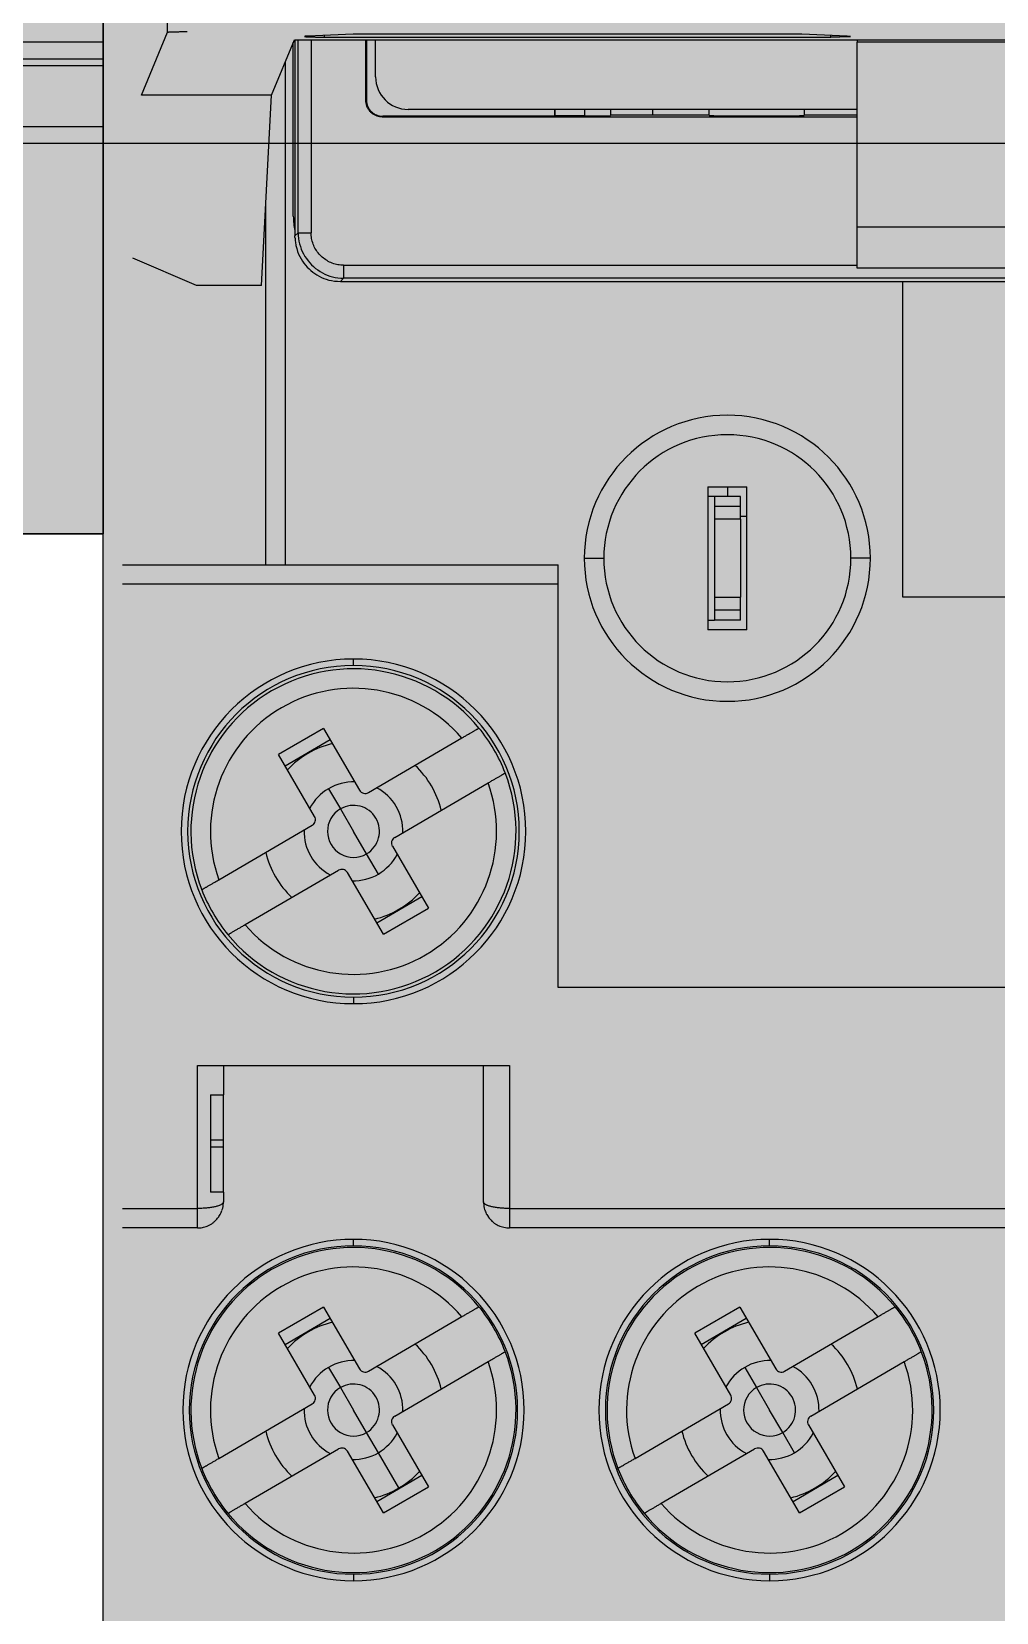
# Model space of a CAD drawing. Extents: x 20 to 1829, y -86 to 701.
# Drawn here: x 1350.55 to 1365.39, y 106.14 to 130.45 of the extents above; entities that cross this region are included whole.
import ezdxf

# ---------------------------------------------------------------- set-up
doc = ezdxf.new("R2010")
doc.units = 0
doc.layers.add('MAIN-1', color=7, linetype='Continuous')
doc.layers.add('SYMS', color=7, linetype='Continuous')

# ---------------------------------------------------------------- blocks, each defined once
blk = doc.blocks.new('clipfix_35_5-select__2', base_point=(-147.547, 71.306))
at = {"color": 7, "linetype": 'Continuous'}
for p, q in [((-114.737, 76.456), (-106.507, 76.456)), ((-106.507, 76.456), (-106.507, 71.306)), ((-106.507, 76.456), (-106.249, 76.456)), ((-106.249, 71.306), (-106.249, 76.456)), ((-106.249, 76.456), (-106.148, 76.456)), ((-105.212, 76.456), (-106.148, 76.456)), ((-106.148, 71.306), (-106.148, 76.456)), ((-105.212, 76.456), (-98.947, 76.456)), ((-105.212, 71.306), (-105.212, 76.456)), ((-98.947, 71.306), (-98.947, 76.456))]:
    blk.add_line(p, q, dxfattribs=at)

msp = doc.modelspace()

# ---------------------------------------------------------------- hatches: boundary and pattern name
at = {"layer": 'SYMS', "true_color": 0x8fbdb9}
h = msp.add_hatch(color=253, dxfattribs=at)
h.dxf.hatch_style = 1
h.paths.add_polyline_path([(1351.654, 103.152), (1378.554, 103.152), (1378.554, 182.152), (1351.654, 182.152)])
h = msp.add_hatch(color=253, dxfattribs=at)
h.dxf.hatch_style = 1
h.paths.add_polyline_path([(1351.654, 171.33), (1346.504, 171.33), (1346.504, 122.73), (1351.654, 122.73)])

# ---------------------------------------------------------------- linework, layer by layer
at = {"layer": 'MAIN-1'}
for p, q in [((1352.644, 130.443), (1352.644, 135.874)), ((1352.243, 129.477), (1352.644, 130.443)), ((1352.644, 130.443), (1352.645, 130.444)), ((1352.645, 130.444), (1352.647, 130.445)), ((1352.647, 130.445), (1352.65, 130.445)), ((1352.65, 130.445), (1352.654, 130.446)), ((1352.654, 130.446), (1352.659, 130.446)), ((1352.659, 130.446), (1352.665, 130.447)), ((1352.665, 130.447), (1352.672, 130.447)), ((1352.672, 130.447), (1352.679, 130.448)), ((1352.679, 130.448), (1352.688, 130.448)), ((1352.688, 130.448), (1352.697, 130.448)), ((1352.697, 130.448), (1352.706, 130.449)), ((1352.706, 130.449), (1352.717, 130.449)), ((1352.717, 130.449), (1352.727, 130.449)), ((1352.727, 130.449), (1352.738, 130.45)), ((1352.738, 130.45), (1352.75, 130.45)), ((1352.75, 130.45), (1352.762, 130.45)), ((1352.762, 130.45), (1352.775, 130.451)), ((1352.775, 130.451), (1352.788, 130.451)), ((1352.788, 130.451), (1352.802, 130.451)), ((1352.802, 130.451), (1352.816, 130.451)), ((1352.816, 130.451), (1352.832, 130.452)), ((1352.832, 130.452), (1352.848, 130.452)), ((1352.848, 130.452), (1352.865, 130.452)), ((1352.865, 130.452), (1352.883, 130.452)), ((1352.883, 130.452), (1352.902, 130.452)), ((1352.902, 130.452), (1352.922, 130.452)), ((1352.922, 130.452), (1352.944, 130.452)), ((1354.243, 129.477), (1354.595, 130.326)), ((1354.595, 130.326), (1375.505, 130.326)), ((1354.604, 130.326), (1354.604, 127.31)), ((1354.653, 127.359), (1354.653, 130.326)), ((1354.753, 130.378), (1354.752, 130.377)), ((1354.752, 130.377), (1354.753, 130.377)), ((1354.752, 130.377), (1354.752, 130.377)), ((1354.752, 130.377), (1354.752, 130.377)), ((1354.752, 130.377), (1354.752, 130.377)), ((1354.752, 130.377), (1354.752, 130.377)), ((1354.752, 130.377), (1354.752, 130.377)), ((1354.752, 130.377), (1354.752, 130.377)), ((1354.754, 130.378), (1354.753, 130.378)), ((1354.753, 130.377), (1354.754, 130.377)), ((1354.756, 130.379), (1354.754, 130.378)), ((1354.754, 130.377), (1354.755, 130.376)), ((1354.755, 130.376), (1354.757, 130.376)), ((1354.759, 130.379), (1354.756, 130.379)), ((1354.757, 130.376), (1354.76, 130.375)), ((1354.763, 130.38), (1354.759, 130.379)), ((1354.76, 130.375), (1354.764, 130.375)), ((1354.767, 130.38), (1354.763, 130.38)), ((1354.764, 130.375), (1354.768, 130.375)), ((1354.772, 130.381), (1354.767, 130.38)), ((1354.768, 130.375), (1354.773, 130.374)), ((1354.778, 130.381), (1354.772, 130.381)), ((1354.773, 130.374), (1354.778, 130.374)), ((1354.785, 130.381), (1354.778, 130.381)), ((1354.778, 130.374), (1354.784, 130.373)), ((1354.784, 130.373), (1354.79, 130.373)), ((1354.792, 130.382), (1354.785, 130.381)), ((1354.79, 130.373), (1354.797, 130.373)), ((1354.801, 130.382), (1354.792, 130.382)), ((1354.797, 130.373), (1354.805, 130.372)), ((1355.5, 130.414), (1354.801, 130.382)), ((1354.805, 130.372), (1354.813, 130.372)), ((1354.813, 130.372), (1354.821, 130.372)), ((1354.821, 130.372), (1354.831, 130.371)), ((1354.831, 130.371), (1354.84, 130.371)), ((1354.84, 130.371), (1354.85, 130.371)), ((1354.85, 130.371), (1354.861, 130.371)), ((1354.853, 130.326), (1354.853, 127.359)), ((1354.861, 130.371), (1354.872, 130.37)), ((1354.872, 130.37), (1354.883, 130.37)), ((1354.883, 130.37), (1354.895, 130.37)), ((1354.895, 130.37), (1354.907, 130.37)), ((1354.907, 130.37), (1354.919, 130.369)), ((1354.919, 130.369), (1354.931, 130.369)), ((1354.931, 130.369), (1354.944, 130.369)), ((1354.944, 130.369), (1354.957, 130.369)), ((1354.957, 130.369), (1354.97, 130.369)), ((1354.97, 130.369), (1354.983, 130.369)), ((1354.983, 130.369), (1354.996, 130.369)), ((1354.996, 130.369), (1355.01, 130.369)), ((1355.01, 130.369), (1355.024, 130.369)), ((1355.024, 130.369), (1355.038, 130.369)), ((1355.038, 130.369), (1355.052, 130.369)), ((1355.052, 130.394), (1355.052, 130.369)), ((1355.052, 130.369), (1362.847, 130.369)), ((1362.4, 130.414), (1355.5, 130.414)), ((1355.695, 129.391), (1355.695, 130.326)), ((1355.704, 130.326), (1355.704, 129.4)), ((1355.845, 129.755), (1355.845, 130.326)), ((1363.099, 130.382), (1362.4, 130.414)), ((1362.847, 130.369), (1362.847, 130.394)), ((1362.862, 130.369), (1362.847, 130.369)), ((1362.876, 130.369), (1362.862, 130.369)), ((1362.89, 130.369), (1362.876, 130.369)), ((1362.903, 130.369), (1362.89, 130.369)), ((1362.917, 130.369), (1362.903, 130.369)), ((1362.93, 130.369), (1362.917, 130.369)), ((1362.943, 130.369), (1362.93, 130.369)), ((1362.956, 130.369), (1362.943, 130.369)), ((1362.968, 130.369), (1362.956, 130.369)), ((1362.981, 130.369), (1362.968, 130.369)), ((1362.993, 130.37), (1362.981, 130.369)), ((1363.005, 130.37), (1362.993, 130.37)), ((1363.017, 130.37), (1363.005, 130.37)), ((1363.028, 130.37), (1363.017, 130.37)), ((1363.039, 130.371), (1363.028, 130.37)), ((1363.049, 130.371), (1363.039, 130.371)), ((1363.06, 130.371), (1363.049, 130.371)), ((1363.069, 130.371), (1363.06, 130.371)), ((1363.078, 130.372), (1363.069, 130.371)), ((1363.087, 130.372), (1363.078, 130.372)), ((1363.095, 130.372), (1363.087, 130.372)), ((1363.102, 130.373), (1363.095, 130.372)), ((1363.099, 130.382), (1363.108, 130.382)), ((1363.109, 130.373), (1363.102, 130.373)), ((1363.108, 130.382), (1363.116, 130.381)), ((1363.116, 130.373), (1363.109, 130.373)), ((1363.116, 130.381), (1363.124, 130.381)), ((1363.122, 130.374), (1363.116, 130.373)), ((1363.127, 130.374), (1363.122, 130.374)), ((1363.124, 130.381), (1363.13, 130.38)), ((1363.132, 130.375), (1363.127, 130.374)), ((1363.13, 130.38), (1363.135, 130.38)), ((1363.136, 130.375), (1363.132, 130.375)), ((1363.135, 130.38), (1363.139, 130.379)), ((1363.139, 130.375), (1363.136, 130.375)), ((1363.139, 130.379), (1363.143, 130.379)), ((1363.142, 130.376), (1363.139, 130.375)), ((1363.144, 130.376), (1363.142, 130.376)), ((1363.143, 130.379), (1363.145, 130.378)), ((1363.146, 130.377), (1363.144, 130.376)), ((1363.145, 130.378), (1363.147, 130.378)), ((1363.147, 130.377), (1363.146, 130.377)), ((1363.147, 130.378), (1363.147, 130.377)), ((1363.147, 130.377), (1363.147, 130.377)), ((1363.25, 130.326), (1363.25, 130.289)), ((1354.579, 127.612), (1354.579, 130.287)), ((1363.25, 127.448), (1363.25, 130.289)), ((1366.85, 130.289), (1363.25, 130.289)), ((1354.454, 129.986), (1354.454, 122.252)), ((1354.243, 129.477), (1352.243, 129.477)), ((1354.09, 126.549), (1354.243, 129.477)), ((1355.704, 129.4), (1355.695, 129.391)), ((1355.696, 129.379), (1355.695, 129.391)), ((1355.696, 129.368), (1355.696, 129.379)), ((1355.698, 129.356), (1355.696, 129.368)), ((1355.699, 129.345), (1355.698, 129.356)), ((1355.702, 129.334), (1355.699, 129.345)), ((1355.704, 129.4), (1355.704, 129.388)), ((1355.704, 129.388), (1355.705, 129.376)), ((1355.705, 129.376), (1355.706, 129.365)), ((1355.706, 129.365), (1355.708, 129.354)), ((1355.708, 129.354), (1355.71, 129.343)), ((1355.71, 129.343), (1355.713, 129.333)), ((1355.704, 129.324), (1355.702, 129.334)), ((1355.708, 129.313), (1355.704, 129.324)), ((1355.711, 129.303), (1355.708, 129.313)), ((1355.715, 129.293), (1355.711, 129.303)), ((1355.713, 129.333), (1355.716, 129.322)), ((1355.72, 129.282), (1355.715, 129.293)), ((1355.716, 129.322), (1355.72, 129.312)), ((1355.72, 129.312), (1355.724, 129.301)), ((1355.725, 129.273), (1355.72, 129.282)), ((1355.724, 129.301), (1355.729, 129.291)), ((1355.731, 129.263), (1355.725, 129.273)), ((1355.729, 129.291), (1355.734, 129.281)), ((1355.737, 129.253), (1355.731, 129.263)), ((1355.734, 129.281), (1355.739, 129.272)), ((1355.743, 129.244), (1355.737, 129.253)), ((1355.739, 129.272), (1355.745, 129.262)), ((1355.75, 129.235), (1355.743, 129.244)), ((1355.745, 129.262), (1355.752, 129.253)), ((1355.757, 129.226), (1355.75, 129.235)), ((1355.752, 129.253), (1355.759, 129.244)), ((1355.765, 129.218), (1355.757, 129.226)), ((1355.759, 129.244), (1355.766, 129.235)), ((1355.773, 129.21), (1355.765, 129.218)), ((1355.766, 129.235), (1355.773, 129.227)), ((1355.773, 129.227), (1355.781, 129.219)), ((1355.781, 129.202), (1355.773, 129.21)), ((1355.781, 129.219), (1355.79, 129.211)), ((1355.79, 129.195), (1355.781, 129.202)), ((1355.79, 129.211), (1355.798, 129.204)), ((1355.799, 129.188), (1355.79, 129.195)), ((1355.798, 129.204), (1355.807, 129.197)), ((1355.808, 129.182), (1355.799, 129.188)), ((1355.807, 129.197), (1355.817, 129.191)), ((1355.817, 129.176), (1355.808, 129.182)), ((1355.817, 129.191), (1355.826, 129.185)), ((1355.827, 129.171), (1355.817, 129.176)), ((1355.826, 129.185), (1355.836, 129.179)), ((1355.837, 129.166), (1355.827, 129.171)), ((1355.836, 129.179), (1355.846, 129.174)), ((1355.847, 129.161), (1355.837, 129.166)), ((1355.846, 129.174), (1355.856, 129.17)), ((1355.857, 129.157), (1355.847, 129.161)), ((1355.856, 129.17), (1355.866, 129.165)), ((1355.868, 129.153), (1355.857, 129.157)), ((1355.866, 129.165), (1355.877, 129.162)), ((1355.878, 129.15), (1355.868, 129.153)), ((1355.877, 129.162), (1355.887, 129.159)), ((1355.889, 129.147), (1355.878, 129.15)), ((1355.887, 129.159), (1355.898, 129.156)), ((1355.9, 129.145), (1355.889, 129.147)), ((1355.898, 129.156), (1355.909, 129.154)), ((1355.911, 129.143), (1355.9, 129.145)), ((1355.909, 129.154), (1355.92, 129.152)), ((1355.922, 129.142), (1355.911, 129.143)), ((1355.92, 129.152), (1355.931, 129.151)), ((1355.934, 129.141), (1355.922, 129.142)), ((1355.931, 129.151), (1355.942, 129.15)), ((1355.945, 129.141), (1355.934, 129.141)), ((1355.942, 129.15), (1355.954, 129.15)), ((1355.945, 129.141), (1355.954, 129.15)), ((1355.945, 129.141), (1363.25, 129.141)), ((1358.598, 129.15), (1355.954, 129.15)), ((1363.25, 129.255), (1356.345, 129.255)), ((1358.598, 129.255), (1358.598, 129.15)), ((1358.598, 129.15), (1358.604, 129.156)), ((1358.604, 129.156), (1358.604, 129.255)), ((1359.064, 129.156), (1358.604, 129.156)), ((1359.064, 129.156), (1359.064, 129.255)), ((1359.064, 129.156), (1359.457, 129.16)), ((1359.457, 129.255), (1359.457, 129.16)), ((1360.976, 129.167), (1359.457, 129.167)), ((1360.104, 129.255), (1360.104, 129.167)), ((1360.976, 129.16), (1360.976, 129.255)), ((1360.976, 129.16), (1361.045, 129.16)), ((1361.045, 129.16), (1361.116, 129.159)), ((1361.116, 129.159), (1361.19, 129.159)), ((1361.19, 129.159), (1361.265, 129.159)), ((1361.265, 129.159), (1361.342, 129.159)), ((1361.342, 129.159), (1361.421, 129.159)), ((1361.421, 129.159), (1361.501, 129.158)), ((1361.501, 129.158), (1361.582, 129.158)), ((1361.582, 129.158), (1361.663, 129.158)), ((1361.663, 129.158), (1361.745, 129.158)), ((1361.745, 129.158), (1361.826, 129.158)), ((1361.826, 129.158), (1361.907, 129.158)), ((1361.907, 129.158), (1361.987, 129.159)), ((1361.987, 129.159), (1362.066, 129.159)), ((1362.066, 129.159), (1362.143, 129.159)), ((1362.143, 129.159), (1362.219, 129.159)), ((1362.219, 129.159), (1362.292, 129.159)), ((1362.292, 129.159), (1362.363, 129.16)), ((1362.363, 129.16), (1362.433, 129.16)), ((1362.433, 129.255), (1362.433, 129.16)), ((1363.25, 129.167), (1362.433, 129.167)), ((1354.154, 122.252), (1354.154, 127.78)), ((1363.25, 126.813), (1363.25, 127.448)), ((1363.25, 127.448), (1366.85, 127.448)), ((1354.653, 127.359), (1354.604, 127.31)), ((1354.604, 127.307), (1354.604, 127.31)), ((1354.604, 127.304), (1354.604, 127.307)), ((1354.604, 127.3), (1354.604, 127.304)), ((1354.604, 127.297), (1354.604, 127.3)), ((1354.604, 127.294), (1354.604, 127.297)), ((1354.604, 127.29), (1354.604, 127.294)), ((1354.604, 127.287), (1354.604, 127.29)), ((1354.604, 127.287), (1354.605, 127.269)), ((1354.605, 127.269), (1354.607, 127.25)), ((1354.607, 127.25), (1354.608, 127.232)), ((1354.608, 127.232), (1354.611, 127.215)), ((1354.611, 127.215), (1354.613, 127.197)), ((1354.613, 127.197), (1354.616, 127.179)), ((1354.616, 127.179), (1354.62, 127.162)), ((1354.62, 127.162), (1354.631, 127.116)), ((1354.653, 127.359), (1354.654, 127.316)), ((1354.653, 127.359), (1354.853, 127.359)), ((1354.654, 127.316), (1354.659, 127.272)), ((1354.659, 127.272), (1354.665, 127.23)), ((1354.665, 127.23), (1354.675, 127.189)), ((1354.675, 127.189), (1354.687, 127.148)), ((1354.854, 127.337), (1354.853, 127.359)), ((1354.855, 127.314), (1354.854, 127.337)), ((1354.857, 127.292), (1354.855, 127.314)), ((1354.861, 127.27), (1354.857, 127.292)), ((1354.865, 127.249), (1354.861, 127.27)), ((1354.871, 127.227), (1354.865, 127.249)), ((1354.877, 127.206), (1354.871, 127.227)), ((1354.884, 127.185), (1354.877, 127.206)), ((1354.893, 127.164), (1354.884, 127.185)), ((1354.902, 127.143), (1354.893, 127.164)), ((1353.09, 126.549), (1352.112, 126.97)), ((1354.631, 127.116), (1354.645, 127.072)), ((1354.645, 127.072), (1354.661, 127.03)), ((1354.661, 127.03), (1354.679, 126.992)), ((1354.679, 126.992), (1354.698, 126.955)), ((1354.687, 127.148), (1354.701, 127.108)), ((1354.698, 126.955), (1354.72, 126.921)), ((1354.701, 127.108), (1354.717, 127.07)), ((1354.717, 127.07), (1354.736, 127.033)), ((1354.72, 126.921), (1354.743, 126.889)), ((1354.736, 127.033), (1354.757, 126.996)), ((1354.757, 126.996), (1354.78, 126.962)), ((1354.78, 126.962), (1354.805, 126.928)), ((1354.805, 126.928), (1354.831, 126.897)), ((1354.912, 127.123), (1354.902, 127.143)), ((1354.923, 127.103), (1354.912, 127.123)), ((1354.935, 127.084), (1354.923, 127.103)), ((1354.948, 127.066), (1354.935, 127.084)), ((1354.962, 127.048), (1354.948, 127.066)), ((1354.976, 127.03), (1354.962, 127.048)), ((1354.991, 127.014), (1354.976, 127.03)), ((1355.007, 126.998), (1354.991, 127.014)), ((1355.024, 126.983), (1355.007, 126.998)), ((1355.041, 126.968), (1355.024, 126.983)), ((1355.059, 126.955), (1355.041, 126.968)), ((1355.078, 126.942), (1355.059, 126.955)), ((1355.097, 126.93), (1355.078, 126.942)), ((1355.117, 126.919), (1355.097, 126.93)), ((1355.137, 126.908), (1355.117, 126.919)), ((1354.743, 126.889), (1354.768, 126.858)), ((1354.768, 126.858), (1354.794, 126.83)), ((1354.794, 126.83), (1354.821, 126.803)), ((1354.821, 126.803), (1354.85, 126.778)), ((1354.831, 126.897), (1354.86, 126.866)), ((1354.85, 126.778), (1354.88, 126.754)), ((1354.86, 126.866), (1354.89, 126.838)), ((1354.88, 126.754), (1354.91, 126.731)), ((1354.89, 126.838), (1354.922, 126.811)), ((1354.91, 126.731), (1354.942, 126.71)), ((1354.922, 126.811), (1354.955, 126.786)), ((1354.942, 126.71), (1354.976, 126.691)), ((1354.955, 126.786), (1354.99, 126.763)), ((1354.976, 126.691), (1355.011, 126.673)), ((1354.99, 126.763), (1355.026, 126.742)), ((1355.011, 126.673), (1355.047, 126.657)), ((1355.026, 126.742), (1355.064, 126.724)), ((1355.064, 126.724), (1355.102, 126.707)), ((1355.102, 126.707), (1355.142, 126.693)), ((1355.158, 126.899), (1355.137, 126.908)), ((1355.142, 126.693), (1355.182, 126.681)), ((1355.178, 126.891), (1355.158, 126.899)), ((1355.2, 126.883), (1355.178, 126.891)), ((1355.182, 126.681), (1355.224, 126.672)), ((1355.221, 126.877), (1355.2, 126.883)), ((1355.242, 126.872), (1355.221, 126.877)), ((1355.224, 126.672), (1355.266, 126.665)), ((1355.264, 126.867), (1355.242, 126.872)), ((1355.286, 126.864), (1355.264, 126.867)), ((1355.308, 126.861), (1355.286, 126.864)), ((1355.33, 126.86), (1355.308, 126.861)), ((1355.353, 126.859), (1355.33, 126.86)), ((1355.353, 126.859), (1363.25, 126.859)), ((1355.353, 126.859), (1355.353, 126.659)), ((1366.85, 126.813), (1363.25, 126.813)), ((1354.09, 126.549), (1353.09, 126.549)), ((1355.047, 126.657), (1355.085, 126.643)), ((1355.085, 126.643), (1355.125, 126.632)), ((1355.125, 126.632), (1355.167, 126.623)), ((1355.167, 126.623), (1355.21, 126.616)), ((1355.21, 126.616), (1355.256, 126.612)), ((1355.256, 126.612), (1355.304, 126.61)), ((1355.266, 126.665), (1355.309, 126.661)), ((1355.304, 126.61), (1355.353, 126.659)), ((1355.304, 126.61), (1365.104, 126.611)), ((1355.309, 126.661), (1355.353, 126.659)), ((1374.855, 126.659), (1355.353, 126.659)), ((1363.954, 121.752), (1363.954, 126.611)), ((1365.104, 126.611), (1374.904, 126.61)), ((1360.954, 123.452), (1361.554, 123.452)), ((1360.954, 123.452), (1360.954, 121.252)), ((1361.054, 123.302), (1360.954, 123.302)), ((1361.454, 123.302), (1361.054, 123.302)), ((1361.054, 123.302), (1361.054, 123.152)), ((1361.254, 123.452), (1361.254, 123.302)), ((1361.454, 123.152), (1361.454, 123.302)), ((1361.554, 121.252), (1361.554, 123.452)), ((1361.054, 123.152), (1361.054, 122.952)), ((1361.054, 123.152), (1361.454, 123.152)), ((1361.454, 122.952), (1361.454, 123.152)), ((1361.054, 122.952), (1361.054, 121.752)), ((1361.454, 122.952), (1361.054, 122.952)), ((1361.454, 123.002), (1361.554, 123.002)), ((1361.454, 122.952), (1361.454, 121.752)), ((1359.054, 122.352), (1359.354, 122.352)), ((1363.454, 122.352), (1363.154, 122.352)), ((1351.954, 122.252), (1358.654, 122.252)), ((1358.654, 121.952), (1358.654, 122.252)), ((1358.654, 121.952), (1351.954, 121.952)), ((1358.654, 115.752), (1358.654, 121.952)), ((1361.054, 121.752), (1361.054, 121.552)), ((1361.054, 121.752), (1361.454, 121.752)), ((1361.454, 121.552), (1361.454, 121.752)), ((1366.254, 121.752), (1363.954, 121.752)), ((1360.954, 121.402), (1361.054, 121.402)), ((1361.054, 121.552), (1361.054, 121.402)), ((1361.454, 121.552), (1361.054, 121.552)), ((1361.454, 121.402), (1361.054, 121.402)), ((1361.454, 121.402), (1361.454, 121.552)), ((1361.554, 121.252), (1360.954, 121.252)), ((1355.504, 120.702), (1355.504, 120.802)), ((1355.044, 119.736), (1354.352, 119.333)), ((1355.044, 119.736), (1355.598, 118.786)), ((1357.22, 119.616), (1357.231, 119.623)), ((1357.231, 119.623), (1357.242, 119.629)), ((1357.242, 119.629), (1357.254, 119.636)), ((1357.254, 119.636), (1357.265, 119.642)), ((1357.265, 119.642), (1357.275, 119.648)), ((1357.275, 119.648), (1357.286, 119.655)), ((1357.286, 119.655), (1357.297, 119.661)), ((1357.297, 119.661), (1357.307, 119.667)), ((1357.307, 119.667), (1357.317, 119.673)), ((1357.317, 119.673), (1357.327, 119.678)), ((1357.327, 119.678), (1357.336, 119.684)), ((1357.336, 119.684), (1357.345, 119.689)), ((1357.345, 119.689), (1357.354, 119.694)), ((1357.354, 119.694), (1357.362, 119.699)), ((1357.362, 119.699), (1357.37, 119.704)), ((1357.37, 119.704), (1357.378, 119.708)), ((1357.378, 119.708), (1357.385, 119.712)), ((1357.385, 119.712), (1357.391, 119.716)), ((1357.391, 119.716), (1357.398, 119.72)), ((1357.398, 119.72), (1357.403, 119.723)), ((1357.403, 119.723), (1357.409, 119.726)), ((1357.409, 119.726), (1357.413, 119.729)), ((1357.413, 119.729), (1357.418, 119.731)), ((1357.418, 119.731), (1357.422, 119.734)), ((1357.422, 119.734), (1357.425, 119.736)), ((1357.425, 119.736), (1357.428, 119.737)), ((1357.428, 119.737), (1357.43, 119.739)), ((1357.43, 119.739), (1357.432, 119.74)), ((1357.432, 119.74), (1357.433, 119.74)), ((1357.433, 119.74), (1357.434, 119.741)), ((1357.434, 119.741), (1357.434, 119.741)), ((1354.453, 119.16), (1355.144, 119.563)), ((1355.734, 118.75), (1357.171, 119.588)), ((1357.171, 119.588), (1357.184, 119.595)), ((1357.184, 119.595), (1357.196, 119.602)), ((1357.196, 119.602), (1357.208, 119.609)), ((1357.208, 119.609), (1357.22, 119.616)), ((1354.907, 118.383), (1354.352, 119.333)), ((1356.138, 118.059), (1357.574, 118.897)), ((1357.574, 118.897), (1357.587, 118.904)), ((1357.587, 118.904), (1357.599, 118.911)), ((1357.599, 118.911), (1357.611, 118.918)), ((1357.611, 118.918), (1357.623, 118.925)), ((1357.623, 118.925), (1357.634, 118.932)), ((1357.634, 118.932), (1357.646, 118.938)), ((1357.646, 118.938), (1357.657, 118.945)), ((1357.657, 118.945), (1357.668, 118.951)), ((1357.668, 118.951), (1357.679, 118.957)), ((1357.679, 118.957), (1357.689, 118.964)), ((1357.689, 118.964), (1357.7, 118.97)), ((1357.7, 118.97), (1357.71, 118.976)), ((1357.71, 118.976), (1357.72, 118.982)), ((1357.72, 118.982), (1357.73, 118.987)), ((1357.73, 118.987), (1357.739, 118.993)), ((1357.739, 118.993), (1357.748, 118.998)), ((1357.748, 118.998), (1357.757, 119.003)), ((1357.757, 119.003), (1357.765, 119.008)), ((1357.765, 119.008), (1357.773, 119.013)), ((1357.773, 119.013), (1357.781, 119.017)), ((1357.781, 119.017), (1357.788, 119.021)), ((1357.788, 119.021), (1357.794, 119.025)), ((1357.794, 119.025), (1357.801, 119.029)), ((1357.801, 119.029), (1357.806, 119.032)), ((1357.806, 119.032), (1357.812, 119.035)), ((1357.812, 119.035), (1357.816, 119.038)), ((1357.816, 119.038), (1357.821, 119.04)), ((1357.821, 119.04), (1357.825, 119.043)), ((1357.825, 119.043), (1357.828, 119.045)), ((1357.828, 119.045), (1357.831, 119.046)), ((1357.831, 119.046), (1357.833, 119.048)), ((1357.833, 119.048), (1357.835, 119.049)), ((1357.835, 119.049), (1357.836, 119.049)), ((1357.836, 119.049), (1357.837, 119.05)), ((1357.837, 119.05), (1357.837, 119.05)), ((1355.121, 118.808), (1355.303, 118.498)), ((1355.303, 118.498), (1355.504, 118.152)), ((1353.434, 117.408), (1354.871, 118.246)), ((1355.706, 117.807), (1355.504, 118.152)), ((1356.102, 117.922), (1356.656, 116.972)), ((1355.887, 117.496), (1355.706, 117.807)), ((1353.837, 116.717), (1355.274, 117.555)), ((1355.965, 116.569), (1355.411, 117.519)), ((1353.171, 117.254), (1353.171, 117.255)), ((1353.171, 117.255), (1353.172, 117.255)), ((1353.172, 117.255), (1353.173, 117.256)), ((1353.173, 117.256), (1353.175, 117.257)), ((1353.175, 117.257), (1353.177, 117.258)), ((1353.177, 117.258), (1353.18, 117.26)), ((1353.18, 117.26), (1353.184, 117.262)), ((1353.184, 117.262), (1353.187, 117.264)), ((1353.187, 117.264), (1353.192, 117.267)), ((1353.192, 117.267), (1353.197, 117.269)), ((1353.197, 117.269), (1353.202, 117.272)), ((1353.202, 117.272), (1353.208, 117.276)), ((1353.208, 117.276), (1353.214, 117.279)), ((1353.214, 117.279), (1353.22, 117.283)), ((1353.22, 117.283), (1353.228, 117.287)), ((1353.228, 117.287), (1353.235, 117.292)), ((1353.235, 117.292), (1353.243, 117.296)), ((1353.243, 117.296), (1353.251, 117.301)), ((1353.251, 117.301), (1353.26, 117.306)), ((1353.26, 117.306), (1353.269, 117.312)), ((1353.269, 117.312), (1353.279, 117.317)), ((1353.279, 117.317), (1353.288, 117.323)), ((1353.288, 117.323), (1353.298, 117.329)), ((1353.298, 117.329), (1353.309, 117.335)), ((1353.309, 117.335), (1353.319, 117.341)), ((1353.319, 117.341), (1353.33, 117.347)), ((1353.33, 117.347), (1353.341, 117.353)), ((1353.341, 117.353), (1353.352, 117.36)), ((1353.352, 117.36), (1353.363, 117.366)), ((1353.363, 117.366), (1353.374, 117.373)), ((1353.374, 117.373), (1353.386, 117.38)), ((1353.386, 117.38), (1353.397, 117.386)), ((1353.397, 117.386), (1353.409, 117.393)), ((1353.409, 117.393), (1353.421, 117.401)), ((1353.421, 117.401), (1353.434, 117.408)), ((1356.555, 117.144), (1355.864, 116.741)), ((1355.965, 116.569), (1356.656, 116.972)), ((1353.8, 116.695), (1353.812, 116.702)), ((1353.812, 116.702), (1353.825, 116.709)), ((1353.825, 116.709), (1353.837, 116.717)), ((1353.574, 116.563), (1353.575, 116.564)), ((1353.574, 116.563), (1353.574, 116.563)), ((1353.575, 116.564), (1353.576, 116.565)), ((1353.576, 116.565), (1353.578, 116.566)), ((1353.578, 116.566), (1353.58, 116.567)), ((1353.58, 116.567), (1353.583, 116.569)), ((1353.583, 116.569), (1353.587, 116.571)), ((1353.587, 116.571), (1353.59, 116.573)), ((1353.59, 116.573), (1353.595, 116.575)), ((1353.595, 116.575), (1353.6, 116.578)), ((1353.6, 116.578), (1353.605, 116.581)), ((1353.605, 116.581), (1353.611, 116.585)), ((1353.611, 116.585), (1353.617, 116.588)), ((1353.617, 116.588), (1353.623, 116.592)), ((1353.623, 116.592), (1353.631, 116.596)), ((1353.631, 116.596), (1353.638, 116.601)), ((1353.638, 116.601), (1353.646, 116.605)), ((1353.646, 116.605), (1353.654, 116.61)), ((1353.654, 116.61), (1353.663, 116.615)), ((1353.663, 116.615), (1353.672, 116.621)), ((1353.672, 116.621), (1353.682, 116.626)), ((1353.682, 116.626), (1353.691, 116.632)), ((1353.691, 116.632), (1353.701, 116.638)), ((1353.701, 116.638), (1353.712, 116.644)), ((1353.712, 116.644), (1353.722, 116.65)), ((1353.722, 116.65), (1353.733, 116.656)), ((1353.733, 116.656), (1353.744, 116.662)), ((1353.744, 116.662), (1353.755, 116.669)), ((1353.755, 116.669), (1353.766, 116.675)), ((1353.766, 116.675), (1353.777, 116.682)), ((1353.777, 116.682), (1353.789, 116.689)), ((1353.789, 116.689), (1353.8, 116.695)), ((1371.554, 115.752), (1358.654, 115.752)), ((1355.504, 115.602), (1355.504, 115.502)), ((1353.104, 112.352), (1353.104, 114.552)), ((1353.104, 114.552), (1357.904, 114.552)), ((1353.504, 114.552), (1353.504, 114.102)), ((1357.504, 112.452), (1357.504, 114.552)), ((1357.904, 114.552), (1357.904, 112.352)), ((1353.304, 114.102), (1353.304, 112.602)), ((1353.304, 114.102), (1353.504, 114.102)), ((1353.504, 113.402), (1353.504, 114.102)), ((1353.504, 113.402), (1353.304, 113.402)), ((1353.304, 113.302), (1353.504, 113.302)), ((1353.504, 113.302), (1353.504, 113.402)), ((1353.504, 112.602), (1353.504, 113.302)), ((1353.504, 112.602), (1353.304, 112.602)), ((1353.504, 112.602), (1353.504, 112.452)), ((1351.954, 112.352), (1353.104, 112.352)), ((1353.104, 112.052), (1353.104, 112.352)), ((1353.122, 112.352), (1353.104, 112.352)), ((1353.139, 112.353), (1353.122, 112.352)), ((1353.157, 112.353), (1353.139, 112.353)), ((1353.174, 112.354), (1353.157, 112.353)), ((1353.192, 112.355), (1353.174, 112.354)), ((1353.209, 112.356), (1353.192, 112.355)), ((1353.226, 112.357), (1353.209, 112.356)), ((1353.242, 112.358), (1353.226, 112.357)), ((1353.259, 112.36), (1353.242, 112.358)), ((1353.275, 112.362), (1353.259, 112.36)), ((1353.291, 112.364), (1353.275, 112.362)), ((1353.307, 112.366), (1353.291, 112.364)), ((1353.322, 112.368), (1353.307, 112.366)), ((1353.337, 112.371), (1353.322, 112.368)), ((1353.351, 112.373), (1353.337, 112.371)), ((1353.365, 112.376), (1353.351, 112.373)), ((1353.378, 112.379), (1353.365, 112.376)), ((1353.391, 112.382), (1353.378, 112.379)), ((1353.403, 112.386), (1353.391, 112.382)), ((1353.415, 112.389), (1353.403, 112.386)), ((1353.426, 112.392), (1353.415, 112.389)), ((1353.436, 112.396), (1353.426, 112.392)), ((1353.446, 112.4), (1353.436, 112.396)), ((1353.455, 112.404), (1353.446, 112.4)), ((1353.463, 112.408), (1353.455, 112.404)), ((1353.471, 112.412), (1353.463, 112.408)), ((1353.478, 112.416), (1353.471, 112.412)), ((1353.484, 112.421), (1353.478, 112.416)), ((1353.489, 112.425), (1353.484, 112.421)), ((1353.484, 112.326), (1353.487, 112.337)), ((1353.487, 112.337), (1353.493, 112.357)), ((1353.494, 112.429), (1353.489, 112.425)), ((1353.493, 112.357), (1353.498, 112.382)), ((1353.497, 112.433), (1353.494, 112.429)), ((1353.5, 112.438), (1353.497, 112.433)), ((1353.498, 112.382), (1353.501, 112.406)), ((1353.502, 112.442), (1353.5, 112.438)), ((1353.501, 112.406), (1353.504, 112.431)), ((1353.504, 112.447), (1353.502, 112.442)), ((1353.504, 112.452), (1353.504, 112.447)), ((1353.504, 112.431), (1353.504, 112.452)), ((1357.505, 112.447), (1357.504, 112.452)), ((1357.504, 112.452), (1357.505, 112.431)), ((1357.506, 112.442), (1357.505, 112.447)), ((1357.505, 112.431), (1357.507, 112.406)), ((1357.508, 112.438), (1357.506, 112.442)), ((1357.507, 112.406), (1357.51, 112.382)), ((1357.511, 112.433), (1357.508, 112.438)), ((1357.51, 112.382), (1357.516, 112.357)), ((1357.514, 112.429), (1357.511, 112.433)), ((1357.519, 112.425), (1357.514, 112.429)), ((1357.516, 112.357), (1357.521, 112.337)), ((1357.524, 112.421), (1357.519, 112.425)), ((1357.521, 112.337), (1357.525, 112.326)), ((1357.53, 112.416), (1357.524, 112.421)), ((1357.537, 112.412), (1357.53, 112.416)), ((1357.545, 112.408), (1357.537, 112.412)), ((1357.553, 112.404), (1357.545, 112.408)), ((1357.562, 112.4), (1357.553, 112.404)), ((1357.572, 112.396), (1357.562, 112.4)), ((1357.582, 112.392), (1357.572, 112.396)), ((1357.593, 112.389), (1357.582, 112.392)), ((1357.605, 112.386), (1357.593, 112.389)), ((1357.617, 112.382), (1357.605, 112.386)), ((1357.63, 112.379), (1357.617, 112.382)), ((1357.644, 112.376), (1357.63, 112.379)), ((1357.657, 112.373), (1357.644, 112.376)), ((1357.672, 112.371), (1357.657, 112.373)), ((1357.686, 112.368), (1357.672, 112.371)), ((1357.702, 112.366), (1357.686, 112.368)), ((1357.717, 112.364), (1357.702, 112.366)), ((1357.733, 112.362), (1357.717, 112.364)), ((1357.749, 112.36), (1357.733, 112.362)), ((1357.766, 112.358), (1357.749, 112.36)), ((1357.783, 112.357), (1357.766, 112.358)), ((1357.799, 112.356), (1357.783, 112.357)), ((1357.817, 112.355), (1357.799, 112.356)), ((1357.834, 112.354), (1357.817, 112.355)), ((1357.851, 112.353), (1357.834, 112.354)), ((1357.869, 112.353), (1357.851, 112.353)), ((1357.887, 112.352), (1357.869, 112.353)), ((1357.904, 112.352), (1357.887, 112.352)), ((1357.904, 112.352), (1372.304, 112.352)), ((1357.904, 112.352), (1357.904, 112.052)), ((1353.237, 112.075), (1353.255, 112.082)), ((1353.255, 112.082), (1353.265, 112.086)), ((1353.265, 112.086), (1353.277, 112.092)), ((1353.277, 112.092), (1353.296, 112.101)), ((1353.296, 112.101), (1353.314, 112.112)), ((1353.314, 112.112), (1353.324, 112.118)), ((1353.324, 112.118), (1353.331, 112.123)), ((1353.331, 112.123), (1353.338, 112.128)), ((1353.338, 112.128), (1353.346, 112.133)), ((1353.346, 112.133), (1353.353, 112.139)), ((1353.353, 112.139), (1353.36, 112.145)), ((1353.36, 112.145), (1353.367, 112.151)), ((1353.367, 112.151), (1353.374, 112.157)), ((1353.374, 112.157), (1353.388, 112.171)), ((1353.388, 112.171), (1353.401, 112.185)), ((1353.401, 112.185), (1353.415, 112.201)), ((1353.415, 112.201), (1353.431, 112.222)), ((1353.431, 112.222), (1353.441, 112.236)), ((1353.435, 112.227), (1353.444, 112.242)), ((1353.441, 112.236), (1353.435, 112.227)), ((1353.444, 112.242), (1353.453, 112.257)), ((1353.453, 112.257), (1353.461, 112.272)), ((1353.461, 112.272), (1353.469, 112.288)), ((1353.469, 112.288), (1353.476, 112.304)), ((1353.476, 112.304), (1353.482, 112.32)), ((1357.526, 112.32), (1357.533, 112.304)), ((1357.533, 112.304), (1357.539, 112.288)), ((1357.539, 112.288), (1357.547, 112.272)), ((1357.547, 112.272), (1357.555, 112.257)), ((1357.555, 112.257), (1357.564, 112.242)), ((1357.564, 112.242), (1357.573, 112.227)), ((1357.573, 112.227), (1357.568, 112.236)), ((1357.568, 112.236), (1357.577, 112.222)), ((1357.577, 112.222), (1357.593, 112.201)), ((1357.593, 112.201), (1357.607, 112.185)), ((1357.607, 112.185), (1357.62, 112.171)), ((1357.62, 112.171), (1357.634, 112.157)), ((1357.634, 112.157), (1357.641, 112.151)), ((1357.641, 112.151), (1357.648, 112.145)), ((1357.648, 112.145), (1357.655, 112.139)), ((1357.655, 112.139), (1357.662, 112.133)), ((1357.662, 112.133), (1357.67, 112.128)), ((1357.67, 112.128), (1357.678, 112.123)), ((1357.678, 112.123), (1357.684, 112.118)), ((1357.684, 112.118), (1357.694, 112.112)), ((1357.694, 112.112), (1357.712, 112.101)), ((1357.712, 112.101), (1357.73, 112.092)), ((1357.73, 112.092), (1357.744, 112.086)), ((1357.744, 112.086), (1357.756, 112.081)), ((1353.104, 112.052), (1351.954, 112.052)), ((1353.104, 112.052), (1353.123, 112.053)), ((1353.123, 112.053), (1353.143, 112.054)), ((1353.143, 112.054), (1353.162, 112.056)), ((1353.162, 112.056), (1353.181, 112.06)), ((1353.181, 112.06), (1353.2, 112.064)), ((1353.2, 112.064), (1353.218, 112.069)), ((1353.218, 112.069), (1353.237, 112.075)), ((1355.504, 111.777), (1355.504, 111.877)), ((1357.756, 112.081), (1357.777, 112.073)), ((1357.777, 112.073), (1357.797, 112.067)), ((1357.797, 112.067), (1357.818, 112.062)), ((1357.818, 112.062), (1357.84, 112.057)), ((1357.84, 112.057), (1357.861, 112.055)), ((1357.861, 112.055), (1357.883, 112.053)), ((1357.883, 112.053), (1357.904, 112.052)), ((1372.304, 112.052), (1357.904, 112.052)), ((1361.904, 111.777), (1361.904, 111.877)), ((1355.044, 110.836), (1354.352, 110.433)), ((1354.453, 110.26), (1355.144, 110.663)), ((1355.044, 110.836), (1355.598, 109.886)), ((1355.734, 109.85), (1357.171, 110.688)), ((1357.171, 110.688), (1357.183, 110.695)), ((1357.183, 110.695), (1357.195, 110.702)), ((1357.195, 110.702), (1357.207, 110.708)), ((1357.207, 110.708), (1357.219, 110.715)), ((1357.219, 110.715), (1357.23, 110.722)), ((1357.23, 110.722), (1357.242, 110.729)), ((1357.242, 110.729), (1357.253, 110.736)), ((1357.253, 110.736), (1357.265, 110.742)), ((1357.265, 110.742), (1357.276, 110.748)), ((1357.276, 110.748), (1357.286, 110.755)), ((1357.286, 110.755), (1357.297, 110.761)), ((1357.297, 110.761), (1357.307, 110.767)), ((1357.307, 110.767), (1357.317, 110.773)), ((1357.317, 110.773), (1357.327, 110.778)), ((1357.327, 110.778), (1357.336, 110.784)), ((1357.336, 110.784), (1357.345, 110.789)), ((1357.345, 110.789), (1357.354, 110.794)), ((1357.354, 110.794), (1357.362, 110.799)), ((1357.362, 110.799), (1357.37, 110.804)), ((1357.37, 110.804), (1357.378, 110.808)), ((1357.378, 110.808), (1357.385, 110.812)), ((1357.385, 110.812), (1357.391, 110.816)), ((1357.391, 110.816), (1357.398, 110.82)), ((1357.398, 110.82), (1357.403, 110.823)), ((1357.403, 110.823), (1357.409, 110.826)), ((1357.409, 110.826), (1357.413, 110.829)), ((1357.413, 110.829), (1357.418, 110.831)), ((1357.418, 110.831), (1357.422, 110.834)), ((1357.422, 110.834), (1357.425, 110.836)), ((1357.425, 110.836), (1357.428, 110.837)), ((1357.428, 110.837), (1357.43, 110.839)), ((1357.43, 110.839), (1357.432, 110.84)), ((1357.432, 110.84), (1357.433, 110.84)), ((1357.433, 110.84), (1357.434, 110.841)), ((1357.434, 110.841), (1357.434, 110.841)), ((1361.444, 110.836), (1360.752, 110.433)), ((1360.853, 110.26), (1361.544, 110.663)), ((1361.444, 110.836), (1361.998, 109.886)), ((1362.134, 109.85), (1363.571, 110.688)), ((1363.571, 110.688), (1363.584, 110.695)), ((1363.584, 110.695), (1363.596, 110.702)), ((1363.596, 110.702), (1363.608, 110.709)), ((1363.608, 110.709), (1363.62, 110.716)), ((1363.62, 110.716), (1363.631, 110.723)), ((1363.631, 110.723), (1363.642, 110.729)), ((1363.642, 110.729), (1363.654, 110.736)), ((1363.654, 110.736), (1363.665, 110.742)), ((1363.665, 110.742), (1363.675, 110.748)), ((1363.675, 110.748), (1363.686, 110.755)), ((1363.686, 110.755), (1363.697, 110.761)), ((1363.697, 110.761), (1363.707, 110.767)), ((1363.707, 110.767), (1363.717, 110.773)), ((1363.717, 110.773), (1363.727, 110.778)), ((1363.727, 110.778), (1363.736, 110.784)), ((1363.736, 110.784), (1363.745, 110.789)), ((1363.745, 110.789), (1363.754, 110.794)), ((1363.754, 110.794), (1363.762, 110.799)), ((1363.762, 110.799), (1363.77, 110.804)), ((1363.77, 110.804), (1363.778, 110.808)), ((1363.778, 110.808), (1363.785, 110.812)), ((1363.785, 110.812), (1363.791, 110.816)), ((1363.791, 110.816), (1363.798, 110.82)), ((1363.798, 110.82), (1363.803, 110.823)), ((1363.803, 110.823), (1363.809, 110.826)), ((1363.809, 110.826), (1363.813, 110.829)), ((1363.813, 110.829), (1363.818, 110.831)), ((1363.818, 110.831), (1363.822, 110.834)), ((1363.822, 110.834), (1363.825, 110.836)), ((1363.825, 110.836), (1363.828, 110.837)), ((1363.828, 110.837), (1363.83, 110.839)), ((1363.83, 110.839), (1363.832, 110.84)), ((1363.832, 110.84), (1363.833, 110.84)), ((1363.833, 110.84), (1363.834, 110.841)), ((1363.834, 110.841), (1363.834, 110.841)), ((1354.907, 109.483), (1354.352, 110.433)), ((1361.307, 109.483), (1360.752, 110.433)), ((1357.812, 110.135), (1357.816, 110.138)), ((1357.816, 110.138), (1357.821, 110.14)), ((1357.821, 110.14), (1357.825, 110.143)), ((1357.825, 110.143), (1357.828, 110.145)), ((1357.828, 110.145), (1357.831, 110.146)), ((1357.831, 110.146), (1357.833, 110.148)), ((1357.833, 110.148), (1357.835, 110.149)), ((1357.835, 110.149), (1357.836, 110.149)), ((1357.836, 110.149), (1357.837, 110.15)), ((1357.837, 110.15), (1357.837, 110.15)), ((1364.212, 110.135), (1364.216, 110.138)), ((1364.216, 110.138), (1364.221, 110.14)), ((1364.221, 110.14), (1364.225, 110.143)), ((1364.225, 110.143), (1364.228, 110.145)), ((1364.228, 110.145), (1364.231, 110.146)), ((1364.231, 110.146), (1364.233, 110.148)), ((1364.233, 110.148), (1364.235, 110.149)), ((1364.235, 110.149), (1364.236, 110.149)), ((1364.236, 110.149), (1364.237, 110.15)), ((1364.237, 110.15), (1364.237, 110.15)), ((1355.121, 109.908), (1355.303, 109.598)), ((1356.138, 109.159), (1357.574, 109.997)), ((1357.574, 109.997), (1357.586, 110.004)), ((1357.586, 110.004), (1357.598, 110.011)), ((1357.598, 110.011), (1357.61, 110.017)), ((1357.61, 110.017), (1357.622, 110.024)), ((1357.622, 110.024), (1357.633, 110.031)), ((1357.633, 110.031), (1357.645, 110.038)), ((1357.645, 110.038), (1357.656, 110.044)), ((1357.656, 110.044), (1357.668, 110.051)), ((1357.668, 110.051), (1357.679, 110.057)), ((1357.679, 110.057), (1357.689, 110.064)), ((1357.689, 110.064), (1357.7, 110.07)), ((1357.7, 110.07), (1357.71, 110.076)), ((1357.71, 110.076), (1357.72, 110.082)), ((1357.72, 110.082), (1357.73, 110.087)), ((1357.73, 110.087), (1357.739, 110.093)), ((1357.739, 110.093), (1357.748, 110.098)), ((1357.748, 110.098), (1357.757, 110.103)), ((1357.757, 110.103), (1357.765, 110.108)), ((1357.765, 110.108), (1357.773, 110.113)), ((1357.773, 110.113), (1357.781, 110.117)), ((1357.781, 110.117), (1357.788, 110.121)), ((1357.788, 110.121), (1357.794, 110.125)), ((1357.794, 110.125), (1357.801, 110.129)), ((1357.801, 110.129), (1357.806, 110.132)), ((1357.806, 110.132), (1357.812, 110.135)), ((1361.521, 109.908), (1361.703, 109.598)), ((1362.538, 109.159), (1363.974, 109.997)), ((1363.974, 109.997), (1363.987, 110.004)), ((1363.987, 110.004), (1363.999, 110.011)), ((1363.999, 110.011), (1364.011, 110.018)), ((1364.011, 110.018), (1364.023, 110.025)), ((1364.023, 110.025), (1364.034, 110.032)), ((1364.034, 110.032), (1364.046, 110.038)), ((1364.046, 110.038), (1364.057, 110.045)), ((1364.057, 110.045), (1364.068, 110.051)), ((1364.068, 110.051), (1364.079, 110.057)), ((1364.079, 110.057), (1364.089, 110.064)), ((1364.089, 110.064), (1364.1, 110.07)), ((1364.1, 110.07), (1364.11, 110.076)), ((1364.11, 110.076), (1364.12, 110.082)), ((1364.12, 110.082), (1364.13, 110.087)), ((1364.13, 110.087), (1364.139, 110.093)), ((1364.139, 110.093), (1364.148, 110.098)), ((1364.148, 110.098), (1364.157, 110.103)), ((1364.157, 110.103), (1364.165, 110.108)), ((1364.165, 110.108), (1364.173, 110.113)), ((1364.173, 110.113), (1364.181, 110.117)), ((1364.181, 110.117), (1364.188, 110.121)), ((1364.188, 110.121), (1364.194, 110.125)), ((1364.194, 110.125), (1364.201, 110.129)), ((1364.201, 110.129), (1364.206, 110.132)), ((1364.206, 110.132), (1364.212, 110.135)), ((1355.303, 109.598), (1355.504, 109.252)), ((1361.703, 109.598), (1361.904, 109.252)), ((1353.434, 108.508), (1354.871, 109.346)), ((1355.706, 108.907), (1355.504, 109.252)), ((1359.834, 108.508), (1361.271, 109.346)), ((1362.106, 108.907), (1361.904, 109.252)), ((1356.102, 109.022), (1356.656, 108.072)), ((1362.502, 109.022), (1363.056, 108.072)), ((1355.887, 108.596), (1355.706, 108.907)), ((1362.287, 108.596), (1362.106, 108.907)), ((1353.298, 108.429), (1353.308, 108.435)), ((1353.308, 108.435), (1353.319, 108.441)), ((1353.319, 108.441), (1353.33, 108.447)), ((1353.33, 108.447), (1353.341, 108.453)), ((1353.341, 108.453), (1353.352, 108.46)), ((1353.352, 108.46), (1353.363, 108.467)), ((1353.363, 108.467), (1353.375, 108.473)), ((1353.375, 108.473), (1353.386, 108.48)), ((1353.386, 108.48), (1353.398, 108.487)), ((1353.398, 108.487), (1353.41, 108.494)), ((1353.41, 108.494), (1353.422, 108.501)), ((1353.422, 108.501), (1353.434, 108.508)), ((1353.837, 107.817), (1355.274, 108.655)), ((1355.965, 107.669), (1355.411, 108.619)), ((1356.203, 108.054), (1355.887, 108.596)), ((1359.698, 108.429), (1359.709, 108.435)), ((1359.709, 108.435), (1359.719, 108.441)), ((1359.719, 108.441), (1359.73, 108.447)), ((1359.73, 108.447), (1359.741, 108.453)), ((1359.741, 108.453), (1359.752, 108.46)), ((1359.752, 108.46), (1359.763, 108.466)), ((1359.763, 108.466), (1359.774, 108.473)), ((1359.774, 108.473), (1359.786, 108.48)), ((1359.786, 108.48), (1359.797, 108.486)), ((1359.797, 108.486), (1359.809, 108.493)), ((1359.809, 108.493), (1359.821, 108.501)), ((1359.821, 108.501), (1359.834, 108.508)), ((1360.237, 107.817), (1361.674, 108.655)), ((1362.365, 107.669), (1361.811, 108.619)), ((1353.171, 108.354), (1353.171, 108.355)), ((1353.171, 108.355), (1353.172, 108.355)), ((1353.172, 108.355), (1353.173, 108.356)), ((1353.173, 108.356), (1353.175, 108.357)), ((1353.175, 108.357), (1353.177, 108.358)), ((1353.177, 108.358), (1353.18, 108.36)), ((1353.18, 108.36), (1353.184, 108.362)), ((1353.184, 108.362), (1353.187, 108.364)), ((1353.187, 108.364), (1353.192, 108.367)), ((1353.192, 108.367), (1353.197, 108.369)), ((1353.197, 108.369), (1353.202, 108.372)), ((1353.202, 108.372), (1353.208, 108.376)), ((1353.208, 108.376), (1353.214, 108.379)), ((1353.214, 108.379), (1353.22, 108.383)), ((1353.22, 108.383), (1353.228, 108.387)), ((1353.228, 108.387), (1353.235, 108.392)), ((1353.235, 108.392), (1353.243, 108.396)), ((1353.243, 108.396), (1353.251, 108.401)), ((1353.251, 108.401), (1353.26, 108.406)), ((1353.26, 108.406), (1353.269, 108.412)), ((1353.269, 108.412), (1353.278, 108.417)), ((1353.278, 108.417), (1353.288, 108.423)), ((1353.288, 108.423), (1353.298, 108.429)), ((1356.555, 108.244), (1355.864, 107.841)), ((1359.571, 108.354), (1359.571, 108.355)), ((1359.571, 108.355), (1359.572, 108.355)), ((1359.572, 108.355), (1359.573, 108.356)), ((1359.573, 108.356), (1359.575, 108.357)), ((1359.575, 108.357), (1359.577, 108.358)), ((1359.577, 108.358), (1359.58, 108.36)), ((1359.58, 108.36), (1359.584, 108.362)), ((1359.584, 108.362), (1359.587, 108.364)), ((1359.587, 108.364), (1359.592, 108.367)), ((1359.592, 108.367), (1359.597, 108.369)), ((1359.597, 108.369), (1359.602, 108.372)), ((1359.602, 108.372), (1359.608, 108.376)), ((1359.608, 108.376), (1359.614, 108.379)), ((1359.614, 108.379), (1359.62, 108.383)), ((1359.62, 108.383), (1359.628, 108.387)), ((1359.628, 108.387), (1359.635, 108.392)), ((1359.635, 108.392), (1359.643, 108.396)), ((1359.643, 108.396), (1359.651, 108.401)), ((1359.651, 108.401), (1359.66, 108.406)), ((1359.66, 108.406), (1359.669, 108.412)), ((1359.669, 108.412), (1359.679, 108.417)), ((1359.679, 108.417), (1359.688, 108.423)), ((1359.688, 108.423), (1359.698, 108.429)), ((1362.955, 108.244), (1362.264, 107.841)), ((1355.965, 107.669), (1356.656, 108.072)), ((1362.365, 107.669), (1363.056, 108.072)), ((1353.638, 107.701), (1353.646, 107.705)), ((1353.646, 107.705), (1353.654, 107.71)), ((1353.654, 107.71), (1353.663, 107.715)), ((1353.663, 107.715), (1353.672, 107.721)), ((1353.672, 107.721), (1353.681, 107.726)), ((1353.681, 107.726), (1353.691, 107.732)), ((1353.691, 107.732), (1353.701, 107.737)), ((1353.701, 107.737), (1353.711, 107.743)), ((1353.711, 107.743), (1353.722, 107.75)), ((1353.722, 107.75), (1353.733, 107.756)), ((1353.733, 107.756), (1353.744, 107.762)), ((1353.744, 107.762), (1353.755, 107.769)), ((1353.755, 107.769), (1353.766, 107.776)), ((1353.766, 107.776), (1353.778, 107.782)), ((1353.778, 107.782), (1353.789, 107.789)), ((1353.789, 107.789), (1353.801, 107.796)), ((1353.801, 107.796), (1353.813, 107.803)), ((1353.813, 107.803), (1353.825, 107.81)), ((1353.825, 107.81), (1353.837, 107.817)), ((1360.038, 107.701), (1360.046, 107.705)), ((1360.046, 107.705), (1360.054, 107.71)), ((1360.054, 107.71), (1360.063, 107.715)), ((1360.063, 107.715), (1360.072, 107.721)), ((1360.072, 107.721), (1360.082, 107.726)), ((1360.082, 107.726), (1360.091, 107.732)), ((1360.091, 107.732), (1360.101, 107.738)), ((1360.101, 107.738), (1360.112, 107.744)), ((1360.112, 107.744), (1360.122, 107.75)), ((1360.122, 107.75), (1360.133, 107.756)), ((1360.133, 107.756), (1360.144, 107.762)), ((1360.144, 107.762), (1360.155, 107.769)), ((1360.155, 107.769), (1360.166, 107.775)), ((1360.166, 107.775), (1360.177, 107.782)), ((1360.177, 107.782), (1360.189, 107.789)), ((1360.189, 107.789), (1360.2, 107.795)), ((1360.2, 107.795), (1360.212, 107.802)), ((1360.212, 107.802), (1360.225, 107.809)), ((1360.225, 107.809), (1360.237, 107.817)), ((1353.574, 107.663), (1353.575, 107.664)), ((1353.574, 107.663), (1353.574, 107.663)), ((1353.575, 107.664), (1353.576, 107.665)), ((1353.576, 107.665), (1353.578, 107.666)), ((1353.578, 107.666), (1353.58, 107.667)), ((1353.58, 107.667), (1353.583, 107.669)), ((1353.583, 107.669), (1353.587, 107.671)), ((1353.587, 107.671), (1353.59, 107.673)), ((1353.59, 107.673), (1353.595, 107.675)), ((1353.595, 107.675), (1353.6, 107.678)), ((1353.6, 107.678), (1353.605, 107.681)), ((1353.605, 107.681), (1353.611, 107.685)), ((1353.611, 107.685), (1353.617, 107.688)), ((1353.617, 107.688), (1353.624, 107.692)), ((1353.624, 107.692), (1353.631, 107.696)), ((1353.631, 107.696), (1353.638, 107.701)), ((1359.974, 107.663), (1359.975, 107.664)), ((1359.974, 107.663), (1359.974, 107.663)), ((1359.975, 107.664), (1359.976, 107.665)), ((1359.976, 107.665), (1359.978, 107.666)), ((1359.978, 107.666), (1359.98, 107.667)), ((1359.98, 107.667), (1359.983, 107.669)), ((1359.983, 107.669), (1359.987, 107.671)), ((1359.987, 107.671), (1359.99, 107.673)), ((1359.99, 107.673), (1359.995, 107.675)), ((1359.995, 107.675), (1360, 107.678)), ((1360, 107.678), (1360.005, 107.681)), ((1360.005, 107.681), (1360.011, 107.685)), ((1360.011, 107.685), (1360.017, 107.688)), ((1360.017, 107.688), (1360.023, 107.692)), ((1360.023, 107.692), (1360.031, 107.696)), ((1360.031, 107.696), (1360.038, 107.701)), ((1355.504, 106.727), (1355.504, 106.627)), ((1361.904, 106.727), (1361.904, 106.627))]:
    msp.add_line(p, q, dxfattribs=at)
for centre, radius, start, end in [((1356.345, 129.755), 0.5, 180, 270), ((1355.579, 127.612), 1, 180, 192.8341), ((1361.254, 122.352), 2.2, 0, 180), ((1361.254, 122.352), 1.9, 0, 180), ((1361.254, 122.352), 2.2, 180, 0), ((1361.254, 122.352), 1.9, 180, 0), ((1355.504, 118.152), 2.65, 0, 180), ((1355.504, 118.152), 2.55, 90, 270), ((1355.504, 118.152), 2.5, 39.4607, 201.047), ((1355.504, 118.152), 2.55, 270, 90), ((1355.504, 118.152), 2.2, 40.7295, 199.7781), ((1355.504, 118.152), 2.5, 30.2538, 39.4607), ((1355.504, 118.152), 1.388, 103.5005, 120.2538), ((1355.504, 118.152), 2.5, 21.0469, 30.2538), ((1355.504, 118.152), 1.388, 120.2538, 137.0071), ((1355.504, 118.152), 1.388, 13.5006, 47.0071), ((1355.504, 118.152), 2.5, 219.4607, 21.0469), ((1355.504, 118.152), 2.2, 220.7295, 19.7781), ((1355.504, 118.152), 0.76, 88.4865, 120.2538), ((1355.504, 118.152), 0.76, 120.2538, 152.0212), ((1355.684, 118.836), 0.1, 210.2538, 300.2538), ((1355.504, 118.152), 0.76, 358.4865, 62.0212), ((1355.504, 118.152), 0.4, 120.2538, 300.2539), ((1355.504, 118.152), 0.4, 300.2539, 120.2538), ((1355.504, 118.152), 0.76, 178.4865, 242.0212), ((1354.82, 118.332), 0.1, 300.2538, 30.2538), ((1355.504, 118.152), 2.65, 180, 0), ((1356.188, 117.972), 0.1, 120.2538, 210.2538), ((1355.504, 118.152), 1.388, 193.5005, 227.0071), ((1355.504, 118.152), 0.76, 300.2539, 332.0212), ((1355.324, 117.468), 0.1, 30.2538, 120.2538), ((1355.504, 118.152), 0.76, 268.4865, 300.2539), ((1355.504, 118.152), 2.5, 201.047, 210.2538), ((1355.504, 118.152), 1.388, 300.2538, 317.0071), ((1355.504, 118.152), 1.388, 283.5005, 300.2538), ((1355.504, 118.152), 2.5, 210.2538, 219.4607), ((1355.504, 109.252), 2.625, 0, 180), ((1361.904, 109.252), 2.625, 0, 180), ((1355.504, 109.252), 2.525, 90, 270), ((1355.504, 109.252), 2.5, 39.4607, 201.047), ((1355.504, 109.252), 2.525, 270, 90), ((1361.904, 109.252), 2.525, 90, 270), ((1361.904, 109.252), 2.5, 39.4607, 201.047), ((1361.904, 109.252), 2.525, 270, 90), ((1355.504, 109.252), 2.2, 40.7295, 199.7781), ((1361.904, 109.252), 2.2, 40.7295, 199.7781), ((1355.504, 109.252), 2.5, 30.2538, 39.4607), ((1361.904, 109.252), 2.5, 30.2538, 39.4607), ((1355.504, 109.252), 1.388, 120.2538, 137.0071), ((1355.504, 109.252), 1.388, 103.5005, 120.2538), ((1355.504, 109.252), 2.5, 21.0469, 30.2538), ((1361.904, 109.252), 1.388, 120.2538, 137.0071), ((1361.904, 109.252), 1.388, 103.5005, 120.2538), ((1361.904, 109.252), 2.5, 21.0469, 30.2538), ((1355.504, 109.252), 2.5, 219.4607, 21.0469), ((1355.504, 109.252), 1.388, 13.5006, 47.0071), ((1361.904, 109.252), 2.5, 219.4607, 21.0469), ((1361.904, 109.252), 1.388, 13.5006, 47.0071), ((1355.504, 109.252), 2.2, 220.7295, 19.7781), ((1355.504, 109.252), 0.76, 120.2538, 152.0212), ((1355.504, 109.252), 0.76, 88.4865, 120.2538), ((1355.504, 109.252), 0.76, 358.4865, 62.0212), ((1361.904, 109.252), 2.2, 220.7295, 19.7781), ((1361.904, 109.252), 0.76, 120.2538, 152.0212), ((1361.904, 109.252), 0.76, 88.4865, 120.2538), ((1361.904, 109.252), 0.76, 358.4865, 62.0212), ((1355.504, 109.252), 0.4, 300.2539, 120.2538), ((1355.684, 109.936), 0.1, 210.2538, 300.2538), ((1361.904, 109.252), 0.4, 300.2539, 120.2538), ((1362.084, 109.936), 0.1, 210.2538, 300.2538), ((1354.82, 109.432), 0.1, 300.2538, 30.2538), ((1355.504, 109.252), 0.4, 120.2538, 300.2539), ((1361.22, 109.432), 0.1, 300.2538, 30.2538), ((1361.904, 109.252), 0.4, 120.2538, 300.2539), ((1355.504, 109.252), 2.625, 180, 0), ((1355.504, 109.252), 0.76, 178.4865, 242.0212), ((1361.904, 109.252), 2.625, 180, 0), ((1361.904, 109.252), 0.76, 178.4865, 242.0212), ((1355.504, 109.252), 1.388, 193.5005, 227.0071), ((1356.188, 109.072), 0.1, 120.2538, 210.2538), ((1361.904, 109.252), 1.388, 193.5005, 227.0071), ((1362.588, 109.072), 0.1, 120.2538, 210.2538), ((1355.504, 109.252), 0.76, 300.2539, 332.0212), ((1361.904, 109.252), 0.76, 300.2539, 332.0212), ((1355.324, 108.568), 0.1, 30.2538, 120.2538), ((1355.504, 109.252), 0.76, 268.4865, 300.2539), ((1361.724, 108.568), 0.1, 30.2538, 120.2538), ((1361.904, 109.252), 0.76, 268.4865, 300.2539), ((1355.504, 109.252), 2.5, 201.047, 210.2538), ((1355.504, 109.252), 1.388, 300.2538, 317.0071), ((1361.904, 109.252), 2.5, 201.047, 210.2538), ((1361.904, 109.252), 1.388, 300.2538, 317.0071), ((1355.504, 109.252), 2.5, 210.2538, 219.4607), ((1355.504, 109.252), 1.388, 283.5005, 300.2538), ((1361.904, 109.252), 2.5, 210.2538, 219.4607), ((1361.904, 109.252), 1.388, 283.5005, 300.2538)]:
    msp.add_arc(centre, radius, start, end, dxfattribs=at)
at = {"layer": 'SYMS'}
msp.add_line((1206.388, 128.739), (1451.271, 128.739), dxfattribs=at)
for points in [[(1351.654, 182.152), (1378.554, 182.152), (1378.554, 103.152), (1351.654, 103.152)], [(1346.504, 171.33), (1351.654, 171.33), (1351.654, 122.73), (1346.504, 122.73)]]:
    msp.add_lwpolyline(points, close=True, dxfattribs=at)

# ---------------------------------------------------------------- block references
at = {"rotation": 270}
msp.add_blockref('clipfix_35_5-select__2', (1346.504, 171.33), dxfattribs=at)

doc.saveas('drawing.dxf')
